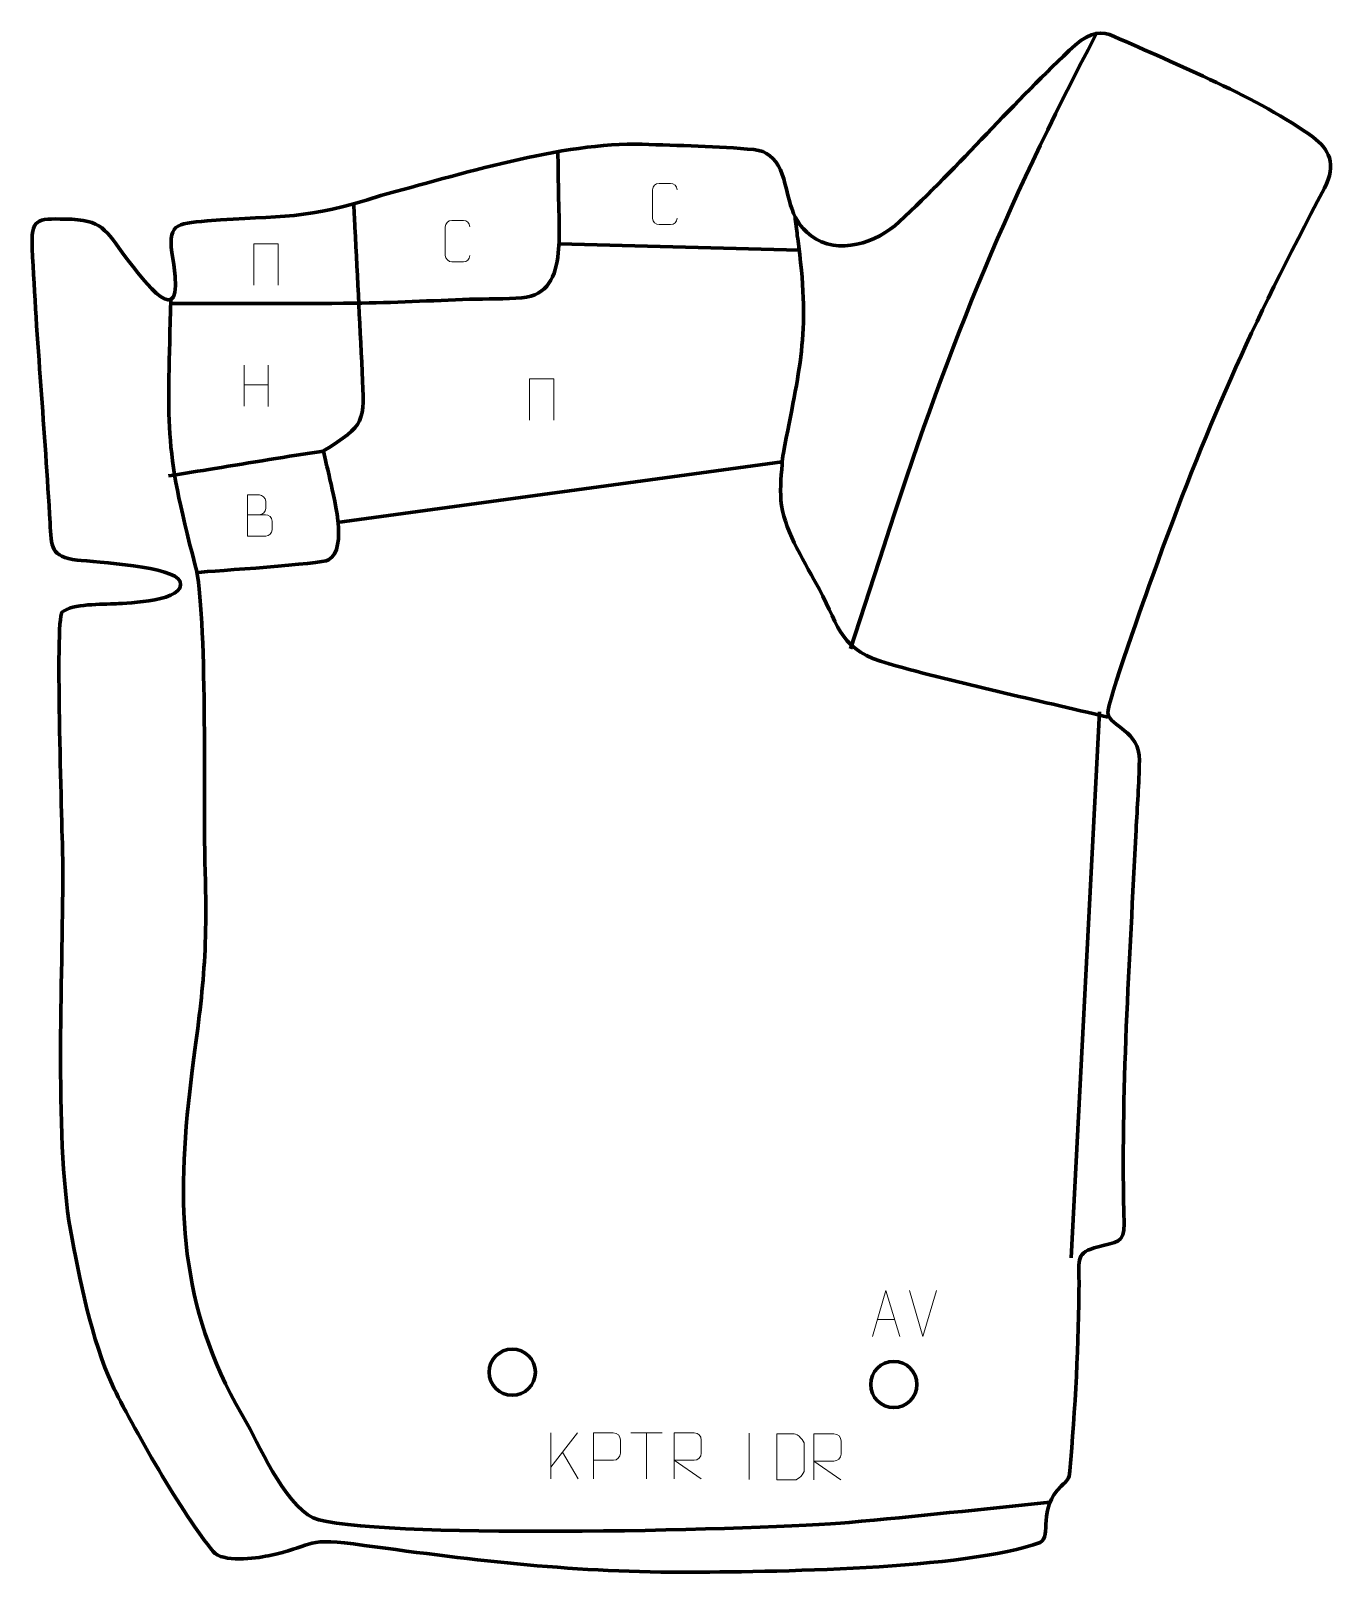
# Model space of a CAD drawing. Header units: millimetres. Extents: x -685 to 22, y 101 to 936.
import ezdxf

# ---------------------------------------------------------------- set-up
doc = ezdxf.new("R2010")
doc.units = ezdxf.units.MM
doc.header["$MEASUREMENT"] = 0
doc.layers.add('layer 2', color=7, linetype='Continuous')
doc.layers.add('layer 3', color=7, linetype='Continuous')

msp = doc.modelspace()

# ---------------------------------------------------------------- linework, layer by layer
at = {"layer": 'layer 2', "color": 142, "lineweight": 158}
for points, knots in [([(-241.8127, 601.2509), (-241.8127, 601.2509), (-223.8217, 656.5485), (-223.8217, 656.5485), (-223.8217, 656.5485), (-191.2281, 758.6487), (-158.8102, 839.2606), (-108.6074, 934.3602)], [0, 0, 0, 0, 0.33333333, 0.33333333, 0.33333333, 0.33333333, 1, 1, 1, 1]), ([(-609.8003, 788.1764), (-576.6496, 788.2148), (-543.1873, 787.9296), (-510.0771, 788.2929), (-510.0771, 788.2929), (-489.7001, 788.5165), (-468.4313, 789.6735), (-447.9708, 790.3862), (-447.9708, 790.3862), (-439.0299, 790.6818), (-428.3195, 790.4789), (-419.6509, 791.2591), (-419.6509, 791.2591), (-405.6602, 792.5184), (-401.2282, 802.7354), (-399.9703, 815.5539), (-399.9703, 815.5539), (-398.963, 825.8189), (-399.7293, 837.7384), (-399.9024, 848.1523), (-399.9024, 848.1523), (-399.9024, 848.1523), (-399.9239, 849.4474), (-399.9239, 849.4474), (-399.9239, 849.4474), (-400.0169, 856.3896), (-400.1099, 863.3318), (-400.2029, 870.274)], [0, 0, 0, 0, 0.125, 0.125, 0.125, 0.125, 0.25, 0.25, 0.25, 0.25, 0.375, 0.375, 0.375, 0.375, 0.5, 0.5, 0.5, 0.5, 0.625, 0.625, 0.625, 0.625, 0.75, 0.75, 0.75, 0.75, 1, 1, 1, 1]), ([(-527.0351, 708.2739), (-504.4546, 722.4727), (-504.8275, 723.4282), (-506.1566, 751.1359), (-506.1566, 751.1359), (-507.4909, 778.9489), (-508.9432, 806.7518), (-510.3217, 834.562), (-510.3217, 834.562), (-510.4446, 837.0446), (-510.5674, 839.5272), (-510.6903, 842.0098)], [0, 0, 0, 0, 0.25, 0.25, 0.25, 0.25, 0.5, 0.5, 0.5, 0.5, 1, 1, 1, 1]), ([(-102.6198, 564.1875), (-141.6828, 573.6698), (-182.358, 582.1623), (-220.9138, 593.0091), (-220.9138, 593.0091), (-247.3621, 600.4498), (-247.4154, 611.8293), (-258.8314, 633.7023), (-258.8314, 633.7023), (-265.9168, 646.8423), (-276.8772, 664.0237), (-279.1926, 678.6813), (-279.1926, 678.6813), (-280.1607, 685.8645), (-279.3642, 693.7251), (-278.8881, 700.9523), (-278.8881, 700.9523), (-278.7498, 703.1191), (-278.505, 705.1035), (-278.1707, 707.2466), (-278.1707, 707.2466), (-269.4851, 752.7271), (-263.6057, 771.3077), (-269.8543, 818.8846), (-269.8543, 818.8846), (-270.1123, 820.8488), (-270.3641, 822.8126), (-270.6103, 824.7784), (-270.6103, 824.7784), (-271.0273, 828.2729), (-271.4442, 831.7672), (-271.8634, 835.2614)], [0, 0, 0, 0, 0.11111111, 0.11111111, 0.11111111, 0.11111111, 0.22222222, 0.22222222, 0.22222222, 0.22222222, 0.33333333, 0.33333333, 0.33333333, 0.33333333, 0.44444444, 0.44444444, 0.44444444, 0.44444444, 0.55555556, 0.55555556, 0.55555556, 0.55555556, 0.66666667, 0.66666667, 0.66666667, 0.66666667, 0.77777778, 0.77777778, 0.77777778, 0.77777778, 1, 1, 1, 1]), ([(-609.7561, 790.2976), (-611.2128, 722.2553), (-614.0591, 712.4123), (-596.4725, 646.3511), (-596.4725, 646.3511), (-589.7833, 621.2245), (-592.0759, 517.2185), (-591.2656, 485.8357), (-591.2656, 485.8357), (-589.5442, 427.3134), (-592.8961, 415.767), (-599.4995, 361.5751), (-599.4995, 361.5751), (-607.1633, 293.5523), (-603.6401, 240.4397), (-568.3337, 181.6375), (-568.3337, 181.6375), (-560.7612, 167.6603), (-545.6038, 133.7215), (-529.5983, 129.7229), (-529.5983, 129.7229), (-487.8595, 119.2954), (-286.7716, 124.3817), (-242.6163, 128.3344), (-242.6163, 128.3344), (-206.3128, 131.7074), (-170.0611, 135.492), (-133.8078, 139.3599)], [0, 0, 0, 0, 0.125, 0.125, 0.125, 0.125, 0.25, 0.25, 0.25, 0.25, 0.375, 0.375, 0.375, 0.375, 0.5, 0.5, 0.5, 0.5, 0.625, 0.625, 0.625, 0.625, 0.75, 0.75, 0.75, 0.75, 1, 1, 1, 1]), ([(-595.4667, 642.5676), (-585.8154, 643.3697), (-528.1486, 647.1318), (-524.2943, 649.3246), (-524.2943, 649.3246), (-513.5524, 655.436), (-521.8295, 684.7229), (-524.0761, 694.9478), (-524.0761, 694.9478), (-525.049, 699.3757), (-526.0671, 703.7947), (-527.0743, 708.215), (-527.0743, 708.215), (-546.6157, 705.3799), (-566.4392, 701.9272), (-585.9719, 698.7811), (-585.9719, 698.7811), (-594.3213, 697.4362), (-602.6707, 696.0914), (-611.0201, 694.7466)], [0, 0, 0, 0, 0.16666667, 0.16666667, 0.16666667, 0.16666667, 0.33333333, 0.33333333, 0.33333333, 0.33333333, 0.5, 0.5, 0.5, 0.5, 0.66666667, 0.66666667, 0.66666667, 0.66666667, 1, 1, 1, 1])]:
    msp.add_open_spline(points, degree=3, knots=knots, dxfattribs=at)
for points in [[(-399.5354, 820.4542), (-399.5354, 820.4542), (-269.6725, 817.0233), (-269.6725, 817.0233)], [(-278.7823, 702.3294), (-278.7823, 702.3294), (-519.5931, 669.5162), (-519.5931, 669.5162)], [(-107.1288, 567.0725), (-107.1288, 567.0725), (-122.3312, 271.5959), (-122.3312, 271.5959)]]:
    msp.add_open_spline(points, degree=3, dxfattribs=at)
at = {"layer": 'layer 3', "color": 250, "lineweight": 200}
for centre in [(-424.9042, 209.6639), (-218.3975, 203.0494)]:
    msp.add_ellipse(centre, major_axis=(0, 12.5), ratio=1, dxfattribs=at)
at = {"layer": 'layer 3', "color": 242, "lineweight": 158}
msp.add_open_spline([(-496.0486, 846.4933), (-454.7307, 857.6251), (-397.2708, 875.5879), (-354.589, 874.2622), (-354.589, 874.2622), (-335.0675, 873.6497), (-313.3791, 873.2485), (-294.0996, 871.3928), (-294.0996, 871.3928), (-287.1332, 870.7223), (-282.8223, 866.7427), (-279.7314, 860.4858), (-279.7314, 860.4858), (-274.3089, 847.2011), (-275.9778, 834.5656), (-263.1651, 824.7913), (-263.1651, 824.7913), (-248.6462, 813.7155), (-227.5437, 821.0707), (-215.4913, 832.2594), (-215.4913, 832.2594), (-182.7142, 862.6883), (-153.6906, 897.0538), (-120.2673, 927.8503), (-120.2673, 927.8503), (-111.3263, 935.6876), (-105.9403, 935.651), (-99.1339, 932.6245), (-99.1339, 932.6245), (-66.2558, 918.0046), (-20.0954, 899.0058), (8.5787, 878.0939), (8.5787, 878.0939), (17.0368, 871.9253), (21.5924, 863.5419), (14.6598, 850.4754), (14.6598, 850.4754), (-25.2364, 775.2798), (-49.5728, 720.6359), (-78.1911, 640.9722), (-78.1911, 640.9722), (-81.6903, 631.1171), (-103.2321, 571.4678), (-102.4986, 566.5433), (-102.4986, 566.5433), (-101.2983, 558.4845), (-85.3321, 557.4627), (-85.4838, 540.7144), (-85.4838, 540.7144), (-85.5966, 528.2619), (-86.608, 515.594), (-87.2443, 503.1387), (-87.2443, 503.1387), (-90.6702, 432.8504), (-95.7676, 360.179), (-93.7207, 289.9347), (-93.7207, 289.9347), (-93.4064, 279.4958), (-98.2002, 280.1302), (-107.7206, 277.6049), (-107.7206, 277.6049), (-120.1704, 274.3026), (-118.1318, 270.6088), (-118.133, 258.6466), (-118.133, 258.6466), (-118.1361, 226.773), (-120.329, 188.5042), (-123.0998, 156.3142), (-123.0998, 156.3142), (-123.5184, 151.4517), (-124.3542, 151.3942), (-127.8408, 148.0205), (-127.8408, 148.0205), (-140.6739, 135.6033), (-132.8279, 121.1696), (-139.08, 117.5325), (-139.08, 117.5325), (-178.9835, 102.7628), (-285.8388, 101.5239), (-332.6796, 101.435), (-332.6796, 101.435), (-396.0267, 101.4741), (-448.5647, 108.301), (-510.8468, 116.6887), (-510.8468, 116.6887), (-538.2952, 120.3852), (-532.894, 115.0436), (-557.0353, 110.2812), (-557.0353, 110.2812), (-564.0065, 108.906), (-581.7337, 106.5239), (-586.7892, 112.5726), (-586.7892, 112.5726), (-602.8306, 131.7651), (-631.1164, 181.1817), (-641.5104, 203.0188), (-641.5104, 203.0188), (-652.2502, 226.41), (-659.5136, 261.1072), (-664.035, 286.705), (-664.035, 286.705), (-673.1301, 338.1947), (-667.8279, 431.3281), (-668.2101, 486.1406), (-668.2101, 486.1406), (-668.3271, 499.6237), (-672.49, 616.6807), (-668.6391, 620.9687), (-668.6391, 620.9687), (-663.0704, 625.819), (-646.7418, 625.1256), (-639.2536, 625.6187), (-639.2536, 625.6187), (-633.3383, 626.0011), (-601.073, 626.8238), (-604.6938, 637.6937), (-604.6938, 637.6937), (-607.4145, 645.8612), (-650.4355, 648.0318), (-660.403, 649.2496), (-660.403, 649.2496), (-674.7804, 651.0156), (-674.3514, 656.1553), (-675.0928, 669.471), (-675.0928, 669.471), (-677.8505, 719.0002), (-682.4126, 768.0658), (-684.7357, 817.8221), (-684.7357, 817.8221), (-685.4938, 834.0602), (-682.5197, 834.0684), (-666.8622, 833.7902), (-666.8622, 833.7902), (-646.3543, 833.4259), (-645.5249, 828.2945), (-634.0029, 813.0542), (-634.0029, 813.0542), (-624.5566, 800.5593), (-602.0625, 770.3928), (-608.1499, 809.2569), (-608.1499, 809.2569), (-608.1499, 809.2569), (-608.6449, 812.4172), (-608.6449, 812.4172), (-608.6449, 812.4172), (-611.8408, 831.3184), (-607.2461, 831.3715), (-590.0901, 832.7788), (-590.0901, 832.7788), (-549.243, 836.0149), (-536.6329, 833.0751), (-496.0486, 846.4933)], degree=3, knots=[0, 0, 0, 0, 0.02564103, 0.02564103, 0.02564103, 0.02564103, 0.05128205, 0.05128205, 0.05128205, 0.05128205, 0.07692308, 0.07692308, 0.07692308, 0.07692308, 0.1025641, 0.1025641, 0.1025641, 0.1025641, 0.12820513, 0.12820513, 0.12820513, 0.12820513, 0.15384615, 0.15384615, 0.15384615, 0.15384615, 0.17948718, 0.17948718, 0.17948718, 0.17948718, 0.20512821, 0.20512821, 0.20512821, 0.20512821, 0.23076923, 0.23076923, 0.23076923, 0.23076923, 0.25641026, 0.25641026, 0.25641026, 0.25641026, 0.28205128, 0.28205128, 0.28205128, 0.28205128, 0.30769231, 0.30769231, 0.30769231, 0.30769231, 0.33333333, 0.33333333, 0.33333333, 0.33333333, 0.35897436, 0.35897436, 0.35897436, 0.35897436, 0.38461538, 0.38461538, 0.38461538, 0.38461538, 0.41025641, 0.41025641, 0.41025641, 0.41025641, 0.43589744, 0.43589744, 0.43589744, 0.43589744, 0.46153846, 0.46153846, 0.46153846, 0.46153846, 0.48717949, 0.48717949, 0.48717949, 0.48717949, 0.51282051, 0.51282051, 0.51282051, 0.51282051, 0.53846154, 0.53846154, 0.53846154, 0.53846154, 0.56410256, 0.56410256, 0.56410256, 0.56410256, 0.58974359, 0.58974359, 0.58974359, 0.58974359, 0.61538462, 0.61538462, 0.61538462, 0.61538462, 0.64102564, 0.64102564, 0.64102564, 0.64102564, 0.66666667, 0.66666667, 0.66666667, 0.66666667, 0.69230769, 0.69230769, 0.69230769, 0.69230769, 0.71794872, 0.71794872, 0.71794872, 0.71794872, 0.74358974, 0.74358974, 0.74358974, 0.74358974, 0.76923077, 0.76923077, 0.76923077, 0.76923077, 0.79487179, 0.79487179, 0.79487179, 0.79487179, 0.82051282, 0.82051282, 0.82051282, 0.82051282, 0.84615385, 0.84615385, 0.84615385, 0.84615385, 0.87179487, 0.87179487, 0.87179487, 0.87179487, 0.8974359, 0.8974359, 0.8974359, 0.8974359, 0.92307692, 0.92307692, 0.92307692, 0.92307692, 0.94871795, 0.94871795, 0.94871795, 0.94871795, 1, 1, 1, 1], dxfattribs=at)
at = {"layer": 'layer 3', "color": 250, "lineweight": 9}
for points, knots in [([(-335.6558, 834.2036), (-335.781, 832.1226), (-337.2832, 830.7974), (-339.2069, 830.7877), (-339.2069, 830.7877), (-341.2955, 830.788), (-343.3841, 830.788), (-345.4724, 830.7877), (-345.4724, 830.7877), (-347.1966, 830.6933), (-348.963, 832.3812), (-348.953, 834.188), (-348.953, 834.188), (-348.9526, 839.3562), (-348.9526, 844.5239), (-348.953, 849.6913), (-348.953, 849.6913), (-348.9492, 851.6064), (-347.3847, 853.1463), (-345.4568, 853.1342), (-345.4568, 853.1342), (-343.3738, 853.1342), (-341.2903, 853.1342), (-339.2069, 853.1342), (-339.2069, 853.1342), (-337.4634, 853.166), (-335.6797, 851.8301), (-335.6558, 849.6467)], [0, 0, 0, 0, 0.125, 0.125, 0.125, 0.125, 0.25, 0.25, 0.25, 0.25, 0.375, 0.375, 0.375, 0.375, 0.5, 0.5, 0.5, 0.5, 0.625, 0.625, 0.625, 0.625, 0.75, 0.75, 0.75, 0.75, 1, 1, 1, 1]), ([(-447.8392, 814.0953), (-447.9644, 812.0143), (-449.4666, 810.6891), (-451.3903, 810.6794), (-451.3903, 810.6794), (-453.4789, 810.6797), (-455.5675, 810.6797), (-457.6558, 810.6794), (-457.6558, 810.6794), (-459.38, 810.585), (-461.1464, 812.2729), (-461.1364, 814.0797), (-461.1364, 814.0797), (-461.136, 819.2479), (-461.136, 824.4156), (-461.1364, 829.583), (-461.1364, 829.583), (-461.1326, 831.4981), (-459.5681, 833.038), (-457.6402, 833.0259), (-457.6402, 833.0259), (-455.5572, 833.0259), (-453.4737, 833.0259), (-451.3903, 833.0259), (-451.3903, 833.0259), (-449.6468, 833.0577), (-447.8631, 831.7218), (-447.8392, 829.5384)], [0, 0, 0, 0, 0.125, 0.125, 0.125, 0.125, 0.25, 0.25, 0.25, 0.25, 0.375, 0.375, 0.375, 0.375, 0.5, 0.5, 0.5, 0.5, 0.625, 0.625, 0.625, 0.625, 0.75, 0.75, 0.75, 0.75, 1, 1, 1, 1]), ([(-564.7638, 797.9759), (-564.7638, 797.9759), (-564.7638, 820.3262), (-564.7638, 820.3262), (-564.7638, 820.3262), (-564.7638, 820.3262), (-551.6455, 820.3262), (-551.6455, 820.3262), (-551.6455, 820.3262), (-551.6455, 820.3262), (-551.6455, 797.9759), (-551.6455, 797.9759)], [0, 0, 0, 0, 0.25, 0.25, 0.25, 0.25, 0.5, 0.5, 0.5, 0.5, 1, 1, 1, 1]), ([(-415.5387, 724.9508), (-415.5387, 724.9508), (-415.5387, 747.3011), (-415.5387, 747.3011), (-415.5387, 747.3011), (-415.5387, 747.3011), (-402.4204, 747.3011), (-402.4204, 747.3011), (-402.4204, 747.3011), (-402.4204, 747.3011), (-402.4204, 724.9508), (-402.4204, 724.9508)], [0, 0, 0, 0, 0.25, 0.25, 0.25, 0.25, 0.5, 0.5, 0.5, 0.5, 1, 1, 1, 1]), ([(-568.2015, 673.7658), (-564.9425, 673.7662), (-561.6831, 673.7662), (-558.4234, 673.7658), (-558.4234, 673.7658), (-556.6541, 673.7503), (-554.9312, 672.1953), (-554.9312, 670.3595), (-554.9312, 670.3595), (-554.9315, 669.3487), (-554.9315, 666.6174), (-554.9312, 665.6063), (-554.9312, 665.6063), (-554.9153, 663.9422), (-556.2966, 662.1384), (-558.376, 662.1536), (-558.376, 662.1536), (-561.636, 662.1539), (-564.8957, 662.1539), (-568.155, 662.1536), (-568.155, 662.1536), (-568.155, 669.604), (-568.155, 677.0541), (-568.155, 684.5039), (-568.155, 684.5039), (-566.0289, 684.5039), (-563.9025, 684.5039), (-561.776, 684.5039), (-561.776, 684.5039), (-560.2705, 684.5197), (-558.3925, 682.8085), (-558.3766, 681.0508), (-558.3766, 681.0508), (-558.377, 679.2002), (-558.377, 679.0695), (-558.3766, 677.2186), (-558.3766, 677.2186), (-558.3612, 675.368), (-560.0221, 673.7503), (-561.8225, 673.7658)], [0, 0, 0, 0, 0.09090909, 0.09090909, 0.09090909, 0.09090909, 0.18181818, 0.18181818, 0.18181818, 0.18181818, 0.27272727, 0.27272727, 0.27272727, 0.27272727, 0.36363636, 0.36363636, 0.36363636, 0.36363636, 0.45454545, 0.45454545, 0.45454545, 0.45454545, 0.54545455, 0.54545455, 0.54545455, 0.54545455, 0.63636364, 0.63636364, 0.63636364, 0.63636364, 0.72727273, 0.72727273, 0.72727273, 0.72727273, 0.81818182, 0.81818182, 0.81818182, 0.81818182, 1, 1, 1, 1]), ([(-230.0014, 228.9292), (-230.0014, 228.9292), (-222.6304, 253.8827), (-222.6304, 253.8827), (-222.6304, 253.8827), (-222.6304, 253.8827), (-215.0605, 228.9292), (-215.0605, 228.9292)], [0, 0, 0, 0, 0.33333333, 0.33333333, 0.33333333, 0.33333333, 1, 1, 1, 1]), ([(-381.0176, 151.884), (-381.0176, 151.884), (-381.0176, 176.8376), (-381.0176, 176.8376), (-381.0176, 176.8376), (-377.4226, 176.8376), (-373.8273, 176.8376), (-370.2319, 176.8376), (-370.2319, 176.8376), (-367.9067, 176.7997), (-366.3493, 175.3096), (-366.3535, 172.9435), (-366.3535, 172.9435), (-366.3539, 170.9078), (-366.3539, 167.8485), (-366.3535, 165.8125), (-366.3535, 165.8125), (-366.36, 163.9371), (-368.1722, 161.9952), (-370.1818, 161.9761), (-370.1818, 161.9761), (-370.1818, 161.9761), (-381.0176, 161.9761), (-381.0176, 161.9761)], [0, 0, 0, 0, 0.14285714, 0.14285714, 0.14285714, 0.14285714, 0.28571429, 0.28571429, 0.28571429, 0.28571429, 0.42857143, 0.42857143, 0.42857143, 0.42857143, 0.57142857, 0.57142857, 0.57142857, 0.57142857, 0.71428571, 0.71428571, 0.71428571, 0.71428571, 1, 1, 1, 1]), ([(-381.0176, 151.884), (-381.0176, 151.884), (-381.0176, 176.8376), (-381.0176, 176.8376), (-381.0176, 176.8376), (-377.4226, 176.8376), (-373.8273, 176.8376), (-370.2319, 176.8376), (-370.2319, 176.8376), (-367.9067, 176.7997), (-366.3493, 175.3096), (-366.3535, 172.9435), (-366.3535, 172.9435), (-366.3539, 170.9078), (-366.3539, 167.8485), (-366.3535, 165.8125), (-366.3535, 165.8125), (-366.36, 163.9371), (-368.1722, 161.9952), (-370.1818, 161.9761), (-370.1818, 161.9761), (-370.1818, 161.9761), (-381.0176, 161.9761), (-381.0176, 161.9761)], [0, 0, 0, 0, 0.14285714, 0.14285714, 0.14285714, 0.14285714, 0.28571429, 0.28571429, 0.28571429, 0.28571429, 0.42857143, 0.42857143, 0.42857143, 0.42857143, 0.57142857, 0.57142857, 0.57142857, 0.57142857, 0.71428571, 0.71428571, 0.71428571, 0.71428571, 1, 1, 1, 1]), ([(-337.2649, 151.8879), (-337.2649, 151.8879), (-337.2649, 176.8414), (-337.2649, 176.8414), (-337.2649, 176.8414), (-333.6701, 176.8414), (-330.0746, 176.8414), (-326.4794, 176.8414), (-326.4794, 176.8414), (-324.1541, 176.8037), (-322.5968, 175.3137), (-322.6009, 172.9473), (-322.6009, 172.9473), (-322.6013, 170.9118), (-322.6013, 167.8524), (-322.6009, 165.8164), (-322.6009, 165.8164), (-322.6074, 163.9409), (-324.4197, 161.9991), (-326.4292, 161.98), (-326.4292, 161.98), (-326.4292, 161.98), (-337.2649, 161.98), (-337.2649, 161.98), (-337.2649, 161.98), (-337.2649, 161.98), (-322.6102, 151.8879), (-322.6102, 151.8879)], [0, 0, 0, 0, 0.125, 0.125, 0.125, 0.125, 0.25, 0.25, 0.25, 0.25, 0.375, 0.375, 0.375, 0.375, 0.5, 0.5, 0.5, 0.5, 0.625, 0.625, 0.625, 0.625, 0.75, 0.75, 0.75, 0.75, 1, 1, 1, 1]), ([(-337.2649, 151.8879), (-337.2649, 151.8879), (-337.2649, 176.8414), (-337.2649, 176.8414), (-337.2649, 176.8414), (-333.6701, 176.8414), (-330.0746, 176.8414), (-326.4794, 176.8414), (-326.4794, 176.8414), (-324.1541, 176.8037), (-322.5968, 175.3137), (-322.6009, 172.9473), (-322.6009, 172.9473), (-322.6013, 170.9118), (-322.6013, 167.8524), (-322.6009, 165.8164), (-322.6009, 165.8164), (-322.6074, 163.9409), (-324.4197, 161.9991), (-326.4292, 161.98), (-326.4292, 161.98), (-326.4292, 161.98), (-337.2649, 161.98), (-337.2649, 161.98), (-337.2649, 161.98), (-337.2649, 161.98), (-322.6102, 151.8879), (-322.6102, 151.8879)], [0, 0, 0, 0, 0.125, 0.125, 0.125, 0.125, 0.25, 0.25, 0.25, 0.25, 0.375, 0.375, 0.375, 0.375, 0.5, 0.5, 0.5, 0.5, 0.625, 0.625, 0.625, 0.625, 0.75, 0.75, 0.75, 0.75, 1, 1, 1, 1]), ([(-281.6936, 151.3852), (-279.3618, 151.3856), (-274.4116, 151.3616), (-272.0801, 151.3613), (-272.0801, 151.3613), (-270.1551, 151.2559), (-266.8365, 154.7975), (-266.8477, 156.8148), (-266.8477, 156.8148), (-266.8481, 162.5849), (-266.8481, 164.7546), (-266.8477, 170.5239), (-266.8477, 170.5239), (-266.852, 172.662), (-270.2265, 176.3221), (-272.3789, 176.3086), (-272.3789, 176.3086), (-274.7046, 176.3086), (-279.4289, 176.3086), (-281.755, 176.3086), (-281.755, 176.3086), (-281.7546, 170.5617), (-281.6933, 157.1325), (-281.6936, 151.3852)], [0, 0, 0, 0, 0.14285714, 0.14285714, 0.14285714, 0.14285714, 0.28571429, 0.28571429, 0.28571429, 0.28571429, 0.42857143, 0.42857143, 0.42857143, 0.42857143, 0.57142857, 0.57142857, 0.57142857, 0.57142857, 0.71428571, 0.71428571, 0.71428571, 0.71428571, 1, 1, 1, 1]), ([(-281.6936, 151.3852), (-279.3618, 151.3856), (-274.4116, 151.3616), (-272.0801, 151.3613), (-272.0801, 151.3613), (-270.1551, 151.2559), (-266.8365, 154.7975), (-266.8477, 156.8148), (-266.8477, 156.8148), (-266.8481, 162.5849), (-266.8481, 164.7546), (-266.8477, 170.5239), (-266.8477, 170.5239), (-266.852, 172.662), (-270.2265, 176.3221), (-272.3789, 176.3086), (-272.3789, 176.3086), (-274.7046, 176.3086), (-279.4289, 176.3086), (-281.755, 176.3086), (-281.755, 176.3086), (-281.7546, 170.5617), (-281.6933, 157.1325), (-281.6936, 151.3852)], [0, 0, 0, 0, 0.14285714, 0.14285714, 0.14285714, 0.14285714, 0.28571429, 0.28571429, 0.28571429, 0.28571429, 0.42857143, 0.42857143, 0.42857143, 0.42857143, 0.57142857, 0.57142857, 0.57142857, 0.57142857, 0.71428571, 0.71428571, 0.71428571, 0.71428571, 1, 1, 1, 1]), ([(-261.6333, 151.3571), (-261.6333, 151.3571), (-261.6333, 176.3106), (-261.6333, 176.3106), (-261.6333, 176.3106), (-258.0385, 176.3106), (-254.443, 176.3106), (-250.8478, 176.3106), (-250.8478, 176.3106), (-248.5225, 176.2729), (-246.9652, 174.7829), (-246.9693, 172.4165), (-246.9693, 172.4165), (-246.9697, 170.381), (-246.9697, 167.3216), (-246.9693, 165.2856), (-246.9693, 165.2856), (-246.9758, 163.4101), (-248.7881, 161.4683), (-250.7976, 161.4492), (-250.7976, 161.4492), (-250.7976, 161.4492), (-261.6333, 161.4492), (-261.6333, 161.4492), (-261.6333, 161.4492), (-261.6333, 161.4492), (-246.9786, 151.3571), (-246.9786, 151.3571)], [0, 0, 0, 0, 0.125, 0.125, 0.125, 0.125, 0.25, 0.25, 0.25, 0.25, 0.375, 0.375, 0.375, 0.375, 0.5, 0.5, 0.5, 0.5, 0.625, 0.625, 0.625, 0.625, 0.75, 0.75, 0.75, 0.75, 1, 1, 1, 1]), ([(-261.6333, 151.3571), (-261.6333, 151.3571), (-261.6333, 176.3106), (-261.6333, 176.3106), (-261.6333, 176.3106), (-258.0385, 176.3106), (-254.443, 176.3106), (-250.8478, 176.3106), (-250.8478, 176.3106), (-248.5225, 176.2729), (-246.9652, 174.7829), (-246.9693, 172.4165), (-246.9693, 172.4165), (-246.9697, 170.381), (-246.9697, 167.3216), (-246.9693, 165.2856), (-246.9693, 165.2856), (-246.9758, 163.4101), (-248.7881, 161.4683), (-250.7976, 161.4492), (-250.7976, 161.4492), (-250.7976, 161.4492), (-261.6333, 161.4492), (-261.6333, 161.4492), (-261.6333, 161.4492), (-261.6333, 161.4492), (-246.9786, 151.3571), (-246.9786, 151.3571)], [0, 0, 0, 0, 0.125, 0.125, 0.125, 0.125, 0.25, 0.25, 0.25, 0.25, 0.375, 0.375, 0.375, 0.375, 0.5, 0.5, 0.5, 0.5, 0.625, 0.625, 0.625, 0.625, 0.75, 0.75, 0.75, 0.75, 1, 1, 1, 1])]:
    msp.add_open_spline(points, degree=3, knots=knots, dxfattribs=at)
for points in [[(-570.0542, 754.7095), (-570.0542, 754.7095), (-570.0542, 732.5168), (-570.0542, 732.5168)], [(-556.9385, 754.7095), (-556.9385, 754.7095), (-556.9385, 732.3592), (-556.9385, 732.3592)], [(-570.0367, 744.0671), (-570.0367, 744.0671), (-556.9385, 744.0671), (-556.9385, 744.0671)], [(-202.6419, 228.9219), (-202.6419, 228.9219), (-209.9637, 253.8755), (-209.9637, 253.8755)], [(-195.32, 253.8755), (-195.32, 253.8755), (-202.6418, 228.9219), (-202.6418, 228.9219)], [(-227.2788, 238.1786), (-227.2788, 238.1786), (-217.7831, 238.1786), (-217.7831, 238.1786)], [(-404.0002, 176.8666), (-404.0002, 176.8666), (-404.0002, 151.913), (-404.0002, 151.913)], [(-389.624, 176.8666), (-389.624, 176.8666), (-404.0002, 158.2269), (-404.0002, 158.2269)], [(-404.0002, 176.8666), (-404.0002, 176.8666), (-404.0002, 151.913), (-404.0002, 151.913)], [(-389.624, 176.8666), (-389.624, 176.8666), (-404.0002, 158.2269), (-404.0002, 158.2269)], [(-360.6669, 176.8142), (-360.6669, 176.8142), (-343.6797, 176.8142), (-343.6797, 176.8142)], [(-360.6669, 176.8142), (-360.6669, 176.8142), (-343.6797, 176.8142), (-343.6797, 176.8142)], [(-352.1731, 151.8842), (-352.1731, 151.8842), (-352.1731, 176.8377), (-352.1731, 176.8377)], [(-352.1731, 151.8842), (-352.1731, 151.8842), (-352.1731, 176.8377), (-352.1731, 176.8377)], [(-296.6413, 176.6413), (-296.6413, 176.6413), (-296.6413, 151.6672), (-296.6413, 151.6672)], [(-296.6413, 176.6413), (-296.6413, 176.6413), (-296.6413, 151.6672), (-296.6413, 151.6672)], [(-389.2987, 152.0088), (-389.2987, 152.0088), (-397.7692, 166.3224), (-397.7692, 166.3224)], [(-389.2987, 152.0088), (-389.2987, 152.0088), (-397.7692, 166.3224), (-397.7692, 166.3224)]]:
    msp.add_open_spline(points, degree=3, dxfattribs=at)

doc.saveas('drawing.dxf')
